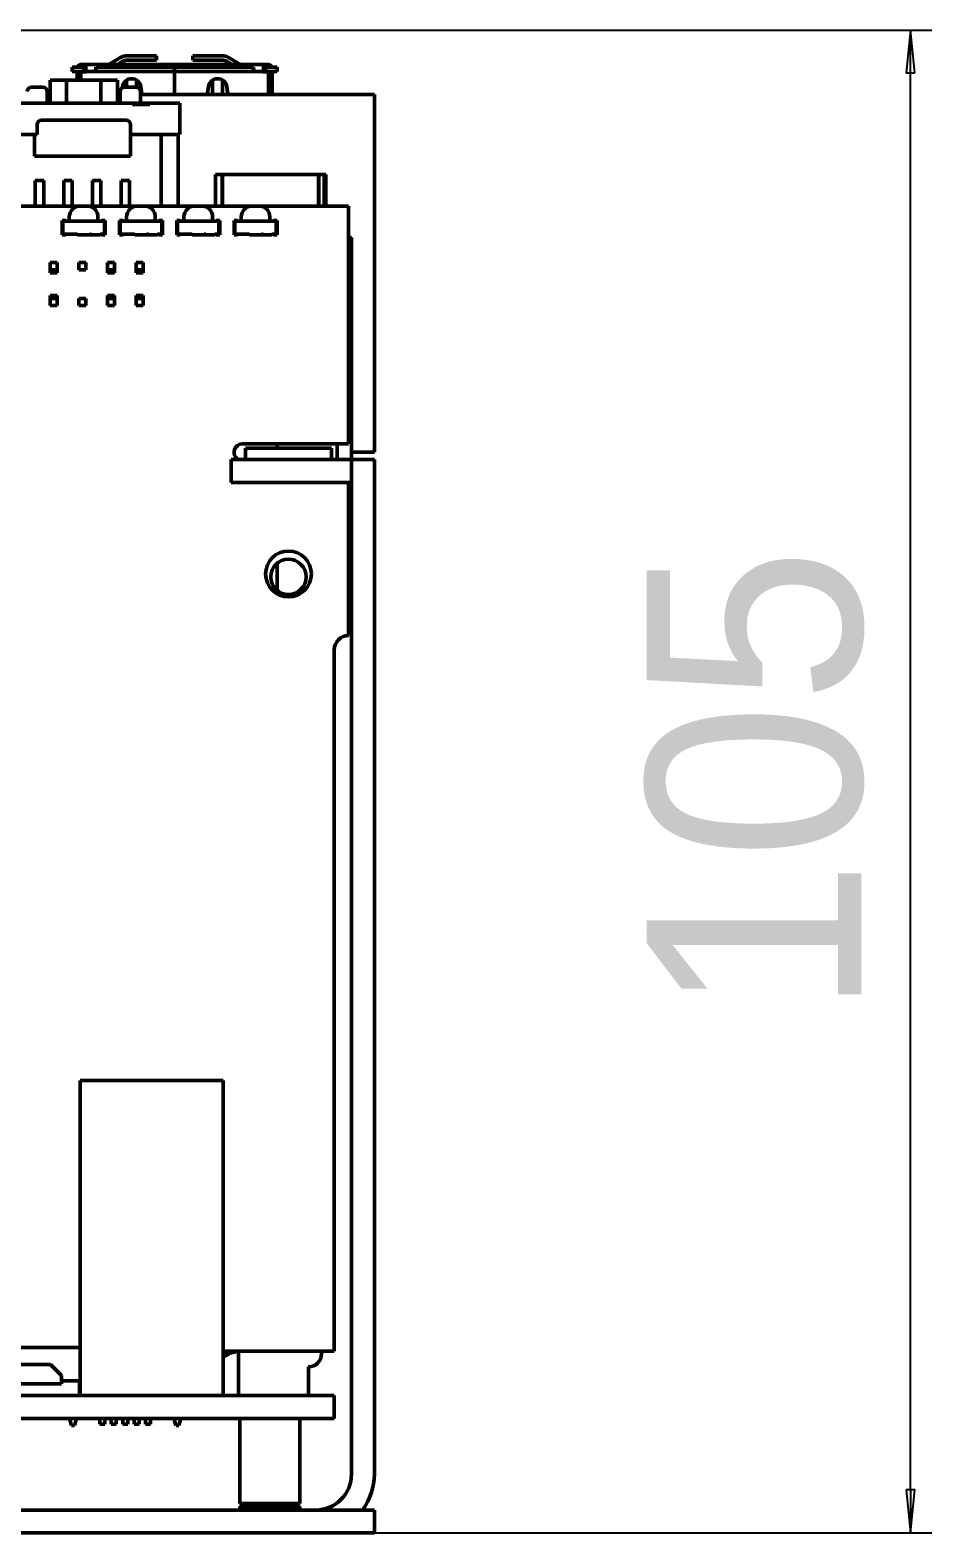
# Model space of a CAD drawing. Header units: millimetres. Extents: x 3118 to 4801, y 919 to 1849.
# Drawn here: x 3749.9 to 3812.8, y 1353.2 to 1458.2 of the extents above; entities that cross this region are included whole.
import ezdxf

# ---------------------------------------------------------------- set-up
doc = ezdxf.new("R2010")
doc.units = ezdxf.units.MM
doc.header["$LTSCALE"] = 1.8
doc.layers.add('외형선(ISO)', color=7, linetype='Continuous', lineweight=50)
doc.layers.add('치수(ISO)', color=7, linetype='Continuous', lineweight=25)
doc.styles.add('레이블 문자 (JIS)', font='')
doc.styles.get('레이블 문자 (JIS)').set_extended_font_data('Gulim')
doc.dimstyles.new('복사 대상기본값 (JIS)', dxfattribs={"dimscale": 1.5, "dimtxt": 3, "dimasz": 2, "dimexe": 1, "dimexo": 0.5, "dimgap": 0.8, "dimtad": 1, "dimdsep": 46, "dimtxsty": '레이블 문자 (JIS)', "dimblk": 'Filled-1', "dimcen": 0.09, "dimdle": 10, "dimclrd": 256, "dimclre": 256, "dimclrt": 256, "dimazin": 2, "dimtfac": 0.666667, "dimtmove": 0, "dimatfit": 3, "dimldrblk": 'OPEN', "dimfxl": 1, "dimtolj": 1, "dimtzin": 0, "dimlwd": -1, "dimlwe": -1, "dimarcsym": 0})

# ---------------------------------------------------------------- blocks, each defined once
blk = doc.blocks.new('Filled-1')
at = {"color": 0}
for p, q in [((0, 0), (-1, 0.1)), ((-1, 0.1), (-1, -0.1)), ((-1, 0), (0, 0)), ((-1, -0.1), (0, 0))]:
    blk.add_line(p, q, dxfattribs=at)
at = {"color": 0, "flags": 128}
blk.add_lwpolyline([(-1, -0.1), (0, 0), (-1, 0.1), (-1, -0.1)], dxfattribs=at)
at = {"color": 0}
blk.add_solid([(-1, -0.1), (0, 0), (-1, 0.1), (-1, -0.1)], dxfattribs=at)
blk = doc.blocks.new('*D650')
at = {"layer": 'Defpoints', "color": 0}
for p in [(3744.82, 1458.2), (3811.33, 1458.2), (3771.91, 1353.2)]:
    blk.add_point(p, dxfattribs=at)
at = {"layer": '치수(ISO)'}
for p, q in [((3745.57, 1458.2), (3812.83, 1458.2)), ((3811.33, 1356.2), (3811.33, 1455.2)), ((3772.66, 1353.2), (3812.83, 1353.2))]:
    blk.add_line(p, q, dxfattribs=at)
at = {"layer": '치수(ISO)', "linetype": 'ByBlock', "xscale": 3, "yscale": 3, "zscale": 3}
for p, rotation in [((3811.33, 1458.2), 90), ((3811.33, 1353.2), 270)]:
    blk.add_blockref('Filled-1', p, dxfattribs=dict(at, rotation=rotation))
at = {"layer": '치수(ISO)', "insert": (3792.91, 1405.7), "char_height": 15, "attachment_point": 2, "rotation": 90, "style": '레이블 문자 (JIS)'}
blk.add_mtext('\\A1;105', dxfattribs=at)
blk = doc.blocks.new('_Open')
at = {"color": 0, "linetype": 'ByBlock', "lineweight": -2}
for p, q in [((-1, 0.167), (0, 0)), ((-1, -0.167), (0, 0)), ((0, 0), (-1, 0))]:
    blk.add_line(p, q, dxfattribs=at)

msp = doc.modelspace()

# ---------------------------------------------------------------- linework, layer by layer
at = {"layer": '외형선(ISO)'}
for p, q in [((3756.644, 1456.397), (3758.484, 1456.397)), ((3758.484, 1456.397), (3758.684, 1456.397)), ((3758.684, 1456.397), (3758.684, 1456.097)), ((3761.231, 1456.097), (3761.231, 1456.397)), ((3761.231, 1456.397), (3761.431, 1456.397)), ((3761.431, 1456.397), (3763.271, 1456.397)), ((3753.006, 1455.597), (3752.806, 1455.597)), ((3752.806, 1455.297), (3752.806, 1455.597)), ((3753.006, 1455.597), (3753.396, 1455.597)), ((3753.458, 1455.797), (3753.758, 1455.797)), ((3753.624, 1455.497), (3753.758, 1455.497)), ((3766.158, 1455.797), (3753.758, 1455.797)), ((3753.758, 1455.797), (3753.758, 1455.297)), ((3754.406, 1455.447), (3754.456, 1455.447)), ((3754.406, 1455.297), (3754.406, 1455.447)), ((3754.456, 1455.297), (3754.456, 1455.597)), ((3754.656, 1455.597), (3754.456, 1455.597)), ((3754.656, 1455.597), (3759.955, 1455.597)), ((3755.486, 1455.86), (3756.188, 1456.273)), ((3755.972, 1455.797), (3756.34, 1456.014)), ((3756.644, 1456.097), (3758.484, 1456.097)), ((3758.484, 1456.097), (3758.684, 1456.097)), ((3759.955, 1455.597), (3759.955, 1455.297)), ((3759.955, 1455.447), (3759.957, 1455.447)), ((3759.957, 1455.597), (3765.256, 1455.597)), ((3759.957, 1455.597), (3759.957, 1455.297)), ((3761.231, 1456.097), (3761.431, 1456.097)), ((3761.431, 1456.097), (3763.271, 1456.097)), ((3763.575, 1456.014), (3763.944, 1455.797)), ((3763.728, 1456.273), (3764.429, 1455.86)), ((3765.456, 1455.597), (3765.256, 1455.597)), ((3765.456, 1455.597), (3765.456, 1455.297)), ((3765.456, 1455.447), (3765.506, 1455.447)), ((3765.506, 1455.447), (3765.506, 1455.297)), ((3766.158, 1455.797), (3766.158, 1455.297)), ((3766.158, 1455.797), (3766.458, 1455.797)), ((3766.158, 1455.497), (3766.288, 1455.497)), ((3766.516, 1455.597), (3766.906, 1455.597)), ((3767.106, 1455.597), (3766.906, 1455.597)), ((3767.106, 1455.597), (3767.106, 1455.297)), ((3751.266, 1453.097), (3751.266, 1454.697)), ((3752.416, 1454.697), (3751.266, 1454.697)), ((3752.416, 1453.097), (3752.416, 1454.697)), ((3754.816, 1454.697), (3752.416, 1454.697)), ((3753.006, 1455.297), (3752.806, 1455.297)), ((3753.006, 1455.297), (3753.396, 1455.297)), ((3753.148, 1454.697), (3753.148, 1455.297)), ((3753.706, 1455.297), (3753.396, 1455.297)), ((3753.406, 1455.287), (3753.406, 1454.697)), ((3753.406, 1455.287), (3753.806, 1455.287)), ((3753.758, 1455.287), (3753.758, 1455.297)), ((3753.806, 1455.287), (3753.806, 1455.297)), ((3754.456, 1455.297), (3753.806, 1455.297)), ((3754.656, 1455.297), (3754.456, 1455.297)), ((3754.656, 1455.297), (3759.955, 1455.297)), ((3754.816, 1453.097), (3754.816, 1454.697)), ((3755.966, 1454.697), (3754.816, 1454.697)), ((3755.966, 1453.097), (3755.966, 1454.697)), ((3756.606, 1454.695), (3756.606, 1454.197)), ((3756.606, 1454.197), (3756.606, 1454.695)), ((3757.306, 1454.195), (3757.306, 1454.695)), ((3757.306, 1454.695), (3757.306, 1454.195)), ((3759.955, 1455.287), (3759.955, 1455.297)), ((3759.955, 1455.287), (3759.955, 1453.698)), ((3759.957, 1455.197), (3759.955, 1455.197)), ((3759.957, 1455.287), (3759.957, 1455.297)), ((3759.957, 1455.297), (3765.256, 1455.297)), ((3759.957, 1455.287), (3759.957, 1453.698)), ((3762.606, 1454.695), (3762.606, 1453.697)), ((3762.606, 1453.697), (3762.606, 1454.695)), ((3763.306, 1453.697), (3763.306, 1454.695)), ((3763.306, 1454.695), (3763.306, 1453.697)), ((3765.456, 1455.297), (3765.256, 1455.297)), ((3766.106, 1455.297), (3765.456, 1455.297)), ((3766.106, 1455.287), (3766.106, 1455.297)), ((3766.106, 1455.287), (3766.506, 1455.287)), ((3766.158, 1455.287), (3766.158, 1455.297)), ((3766.516, 1455.297), (3766.206, 1455.297)), ((3766.506, 1455.287), (3766.506, 1453.697)), ((3766.516, 1455.297), (3766.906, 1455.297)), ((3766.768, 1455.297), (3766.768, 1454.223)), ((3767.106, 1455.297), (3766.906, 1455.297)), ((3750.766, 1454.197), (3749.966, 1454.197)), ((3751.066, 1453.097), (3751.066, 1453.897)), ((3751.066, 1453.698), (3751.226, 1453.698)), ((3751.266, 1453.697), (3751.066, 1453.697)), ((3751.226, 1453.697), (3751.226, 1453.698)), ((3751.226, 1453.698), (3751.266, 1453.698)), ((3755.966, 1453.698), (3756.166, 1453.698)), ((3756.166, 1453.697), (3755.966, 1453.697)), ((3756.166, 1453.097), (3756.166, 1453.897)), ((3756.313, 1454.24), (3756.299, 1454.147)), ((3756.466, 1454.197), (3757.266, 1454.197)), ((3757.566, 1453.097), (3757.566, 1453.897)), ((3757.566, 1453.698), (3758.773, 1453.698)), ((3773.906, 1453.697), (3757.566, 1453.697)), ((3757.677, 1453.698), (3757.599, 1454.24)), ((3758.773, 1453.698), (3759.008, 1453.698)), ((3758.773, 1453.697), (3758.773, 1453.698)), ((3759.008, 1453.698), (3759.345, 1453.698)), ((3759.008, 1453.697), (3759.008, 1453.698)), ((3759.345, 1453.698), (3759.588, 1453.698)), ((3759.345, 1453.697), (3759.345, 1453.698)), ((3759.588, 1453.698), (3760.675, 1453.698)), ((3759.588, 1453.697), (3759.588, 1453.698)), ((3760.675, 1453.698), (3760.92, 1453.698)), ((3760.675, 1453.697), (3760.675, 1453.698)), ((3760.92, 1453.697), (3760.92, 1453.698)), ((3760.92, 1453.698), (3761.273, 1453.698)), ((3761.273, 1453.697), (3761.273, 1453.698)), ((3761.273, 1453.698), (3761.6, 1453.698)), ((3761.6, 1453.697), (3761.6, 1453.698)), ((3761.6, 1453.698), (3761.623, 1453.698)), ((3761.623, 1453.697), (3761.623, 1453.698)), ((3761.623, 1453.697), (3770.806, 1453.697)), ((3762.313, 1454.24), (3762.234, 1453.697)), ((3763.677, 1453.697), (3763.599, 1454.24)), ((3766.768, 1454.176), (3766.768, 1454.223)), ((3766.768, 1453.697), (3766.768, 1454.176)), ((3770.806, 1453.697), (3770.806, 1453.697)), ((3773.906, 1430.697), (3773.906, 1453.697)), ((3757.016, 1453.097), (3747.816, 1453.097)), ((3757.616, 1453.097), (3757.016, 1453.097)), ((3757.016, 1453.097), (3757.016, 1452.997)), ((3757.016, 1452.997), (3758.216, 1452.997)), ((3758.216, 1453.097), (3757.616, 1453.097)), ((3757.616, 1453.097), (3757.616, 1452.997)), ((3759.416, 1453.097), (3758.216, 1453.097)), ((3758.216, 1453.097), (3758.216, 1452.997)), ((3760.316, 1453.097), (3759.416, 1453.097)), ((3760.316, 1453.097), (3760.316, 1450.897)), ((3750.366, 1450.897), (3750.366, 1451.597)), ((3756.566, 1451.897), (3750.666, 1451.897)), ((3756.866, 1450.897), (3756.866, 1451.597)), ((3750.166, 1450.897), (3748.016, 1450.897)), ((3750.166, 1450.897), (3750.166, 1449.397)), ((3750.366, 1450.897), (3750.166, 1450.897)), ((3759.016, 1450.897), (3756.866, 1450.897)), ((3756.866, 1450.897), (3756.866, 1449.397)), ((3759.016, 1450.897), (3759.016, 1445.897)), ((3759.016, 1450.897), (3760.216, 1450.897)), ((3760.216, 1450.897), (3760.216, 1445.897)), ((3760.216, 1450.897), (3760.316, 1450.897)), ((3750.166, 1449.397), (3756.866, 1449.397)), ((3762.807, 1448.097), (3762.807, 1445.897)), ((3762.807, 1448.097), (3762.926, 1448.097)), ((3763.279, 1448.097), (3762.926, 1448.097)), ((3763.279, 1448.097), (3763.279, 1445.897)), ((3763.279, 1448.097), (3763.307, 1448.097)), ((3763.307, 1448.097), (3763.307, 1445.897)), ((3763.307, 1448.097), (3763.703, 1448.097)), ((3769.609, 1448.097), (3763.703, 1448.097)), ((3769.609, 1448.097), (3770.007, 1448.097)), ((3770.007, 1448.097), (3770.007, 1445.897)), ((3770.007, 1448.097), (3770.035, 1448.097)), ((3770.035, 1448.097), (3770.035, 1445.897)), ((3770.035, 1448.097), (3770.391, 1448.097)), ((3770.391, 1448.097), (3770.507, 1448.097)), ((3770.391, 1448.097), (3770.391, 1445.897)), ((3770.507, 1448.097), (3770.507, 1445.897)), ((3750.216, 1447.697), (3750.216, 1445.897)), ((3750.216, 1447.697), (3750.816, 1447.697)), ((3750.816, 1447.697), (3750.816, 1445.897)), ((3752.216, 1447.697), (3752.216, 1445.897)), ((3752.216, 1447.697), (3752.816, 1447.697)), ((3752.816, 1447.697), (3752.816, 1445.897)), ((3754.216, 1447.697), (3754.216, 1445.897)), ((3754.216, 1447.697), (3754.816, 1447.697)), ((3754.816, 1447.697), (3754.816, 1445.897)), ((3756.216, 1447.697), (3756.216, 1445.897)), ((3756.216, 1447.697), (3756.816, 1447.697)), ((3756.816, 1447.697), (3756.816, 1445.897)), ((3753.356, 1445.897), (3734.506, 1445.897)), ((3753.356, 1445.897), (3753.856, 1445.897)), ((3757.356, 1445.897), (3753.856, 1445.897)), ((3757.356, 1445.897), (3757.856, 1445.897)), ((3761.356, 1445.897), (3757.856, 1445.897)), ((3761.356, 1445.897), (3761.856, 1445.897)), ((3762.604, 1445.897), (3761.855, 1445.897)), ((3765.356, 1445.897), (3761.856, 1445.897)), ((3762.604, 1445.897), (3763.21, 1445.897)), ((3763.21, 1445.897), (3763.21, 1445.897)), ((3765.356, 1445.897), (3765.856, 1445.897)), ((3772.106, 1445.897), (3765.856, 1445.897)), ((3772.106, 1429.297), (3772.106, 1445.897)), ((3752.106, 1443.897), (3752.106, 1444.897)), ((3752.106, 1444.897), (3752.356, 1444.897)), ((3752.356, 1444.847), (3752.156, 1444.847)), ((3752.156, 1444.847), (3752.156, 1443.947)), ((3752.356, 1444.847), (3752.356, 1444.897)), ((3752.356, 1444.847), (3754.856, 1444.847)), ((3752.606, 1444.847), (3752.606, 1445.147)), ((3754.606, 1445.147), (3754.606, 1444.847)), ((3754.856, 1444.897), (3754.856, 1444.847)), ((3754.856, 1444.897), (3755.106, 1444.897)), ((3755.056, 1444.847), (3754.856, 1444.847)), ((3755.056, 1443.947), (3755.056, 1444.847)), ((3755.106, 1444.897), (3755.106, 1443.897)), ((3756.106, 1443.897), (3756.106, 1444.897)), ((3756.106, 1444.897), (3756.356, 1444.897)), ((3756.356, 1444.847), (3756.156, 1444.847)), ((3756.156, 1444.847), (3756.156, 1443.947)), ((3756.356, 1444.847), (3756.356, 1444.897)), ((3756.356, 1444.847), (3758.856, 1444.847)), ((3756.606, 1444.847), (3756.606, 1445.147)), ((3758.606, 1445.147), (3758.606, 1444.847)), ((3758.856, 1444.897), (3758.856, 1444.847)), ((3758.856, 1444.897), (3759.106, 1444.897)), ((3759.056, 1444.847), (3758.856, 1444.847)), ((3759.056, 1443.947), (3759.056, 1444.847)), ((3759.106, 1444.897), (3759.106, 1443.897)), ((3760.106, 1443.897), (3760.106, 1444.897)), ((3760.106, 1444.897), (3760.356, 1444.897)), ((3760.356, 1444.847), (3760.156, 1444.847)), ((3760.156, 1444.847), (3760.156, 1443.947)), ((3760.356, 1444.847), (3760.356, 1444.897)), ((3760.356, 1444.847), (3762.856, 1444.847)), ((3760.606, 1444.847), (3760.606, 1445.147)), ((3762.606, 1445.147), (3762.606, 1444.847)), ((3762.856, 1444.897), (3762.856, 1444.847)), ((3762.856, 1444.897), (3763.106, 1444.897)), ((3763.056, 1444.847), (3762.856, 1444.847)), ((3763.056, 1443.947), (3763.056, 1444.847)), ((3763.106, 1444.897), (3763.106, 1443.897)), ((3764.106, 1443.897), (3764.106, 1444.897)), ((3764.106, 1444.897), (3764.356, 1444.897)), ((3764.356, 1444.847), (3764.156, 1444.847)), ((3764.156, 1444.847), (3764.156, 1443.947)), ((3764.356, 1444.847), (3764.356, 1444.897)), ((3764.356, 1444.847), (3766.856, 1444.847)), ((3764.606, 1444.847), (3764.606, 1445.147)), ((3766.606, 1445.147), (3766.606, 1444.847)), ((3766.856, 1444.897), (3766.856, 1444.847)), ((3766.856, 1444.897), (3767.106, 1444.897)), ((3767.056, 1444.847), (3766.856, 1444.847)), ((3767.056, 1443.947), (3767.056, 1444.847)), ((3767.106, 1444.897), (3767.106, 1443.897)), ((3752.356, 1443.897), (3752.106, 1443.897)), ((3752.156, 1443.947), (3752.356, 1443.947)), ((3752.356, 1443.897), (3752.356, 1443.947)), ((3753.184, 1443.947), (3752.356, 1443.947)), ((3753.184, 1443.897), (3753.184, 1443.947)), ((3753.184, 1443.897), (3754.028, 1443.897)), ((3754.129, 1443.947), (3754.028, 1443.947)), ((3754.028, 1443.947), (3754.028, 1443.897)), ((3754.129, 1443.897), (3754.028, 1443.897)), ((3754.129, 1443.897), (3754.129, 1443.947)), ((3754.756, 1443.897), (3754.129, 1443.897)), ((3754.856, 1443.947), (3754.756, 1443.947)), ((3754.756, 1443.947), (3754.756, 1443.897)), ((3754.856, 1443.947), (3754.856, 1443.897)), ((3754.856, 1443.947), (3755.056, 1443.947)), ((3755.106, 1443.897), (3754.856, 1443.897)), ((3756.356, 1443.897), (3756.106, 1443.897)), ((3756.156, 1443.947), (3756.356, 1443.947)), ((3756.356, 1443.897), (3756.356, 1443.947)), ((3757.184, 1443.947), (3756.356, 1443.947)), ((3757.184, 1443.897), (3757.184, 1443.947)), ((3757.184, 1443.897), (3758.028, 1443.897)), ((3758.129, 1443.947), (3758.028, 1443.947)), ((3758.028, 1443.947), (3758.028, 1443.897)), ((3758.129, 1443.897), (3758.028, 1443.897)), ((3758.129, 1443.897), (3758.129, 1443.947)), ((3758.756, 1443.897), (3758.129, 1443.897)), ((3758.856, 1443.947), (3758.756, 1443.947)), ((3758.756, 1443.947), (3758.756, 1443.897)), ((3758.856, 1443.947), (3758.856, 1443.897)), ((3758.856, 1443.947), (3759.056, 1443.947)), ((3759.106, 1443.897), (3758.856, 1443.897)), ((3760.356, 1443.897), (3760.106, 1443.897)), ((3760.156, 1443.947), (3760.356, 1443.947)), ((3760.356, 1443.897), (3760.356, 1443.947)), ((3761.184, 1443.947), (3760.356, 1443.947)), ((3761.184, 1443.897), (3761.184, 1443.947)), ((3761.184, 1443.897), (3762.028, 1443.897)), ((3762.129, 1443.947), (3762.028, 1443.947)), ((3762.028, 1443.947), (3762.028, 1443.897)), ((3762.129, 1443.897), (3762.028, 1443.897)), ((3762.129, 1443.897), (3762.129, 1443.947)), ((3762.756, 1443.897), (3762.129, 1443.897)), ((3762.856, 1443.947), (3762.756, 1443.947)), ((3762.756, 1443.947), (3762.756, 1443.897)), ((3762.856, 1443.947), (3762.856, 1443.897)), ((3762.856, 1443.947), (3763.056, 1443.947)), ((3763.106, 1443.897), (3762.856, 1443.897)), ((3764.356, 1443.897), (3764.106, 1443.897)), ((3764.156, 1443.947), (3764.356, 1443.947)), ((3764.356, 1443.897), (3764.356, 1443.947)), ((3765.184, 1443.947), (3764.356, 1443.947)), ((3765.184, 1443.897), (3765.184, 1443.947)), ((3765.184, 1443.897), (3766.028, 1443.897)), ((3766.129, 1443.947), (3766.028, 1443.947)), ((3766.028, 1443.947), (3766.028, 1443.897)), ((3766.129, 1443.897), (3766.028, 1443.897)), ((3766.129, 1443.897), (3766.129, 1443.947)), ((3766.756, 1443.897), (3766.129, 1443.897)), ((3766.856, 1443.947), (3766.756, 1443.947)), ((3766.756, 1443.947), (3766.756, 1443.897)), ((3766.856, 1443.947), (3766.856, 1443.897)), ((3766.856, 1443.947), (3767.056, 1443.947)), ((3767.106, 1443.897), (3766.856, 1443.897)), ((3772.306, 1443.697), (3772.106, 1443.697)), ((3772.306, 1443.697), (3772.306, 1430.697)), ((3751.266, 1441.947), (3751.266, 1441.447)), ((3751.266, 1441.947), (3751.766, 1441.947)), ((3751.766, 1441.947), (3751.766, 1441.447)), ((3753.266, 1441.447), (3753.266, 1441.947)), ((3753.766, 1441.947), (3753.266, 1441.947)), ((3753.766, 1441.447), (3753.766, 1441.947)), ((3755.266, 1441.947), (3755.266, 1441.447)), ((3755.266, 1441.947), (3755.766, 1441.947)), ((3755.766, 1441.947), (3755.766, 1441.447)), ((3757.266, 1441.947), (3757.266, 1441.447)), ((3757.266, 1441.947), (3757.766, 1441.947)), ((3757.766, 1441.947), (3757.766, 1441.447)), ((3751.266, 1441.447), (3751.266, 1441.247)), ((3751.266, 1441.447), (3751.766, 1441.447)), ((3751.266, 1441.247), (3751.766, 1441.247)), ((3751.766, 1441.447), (3751.766, 1441.247)), ((3753.766, 1441.447), (3753.266, 1441.447)), ((3755.266, 1441.447), (3755.266, 1441.247)), ((3755.266, 1441.447), (3755.766, 1441.447)), ((3755.266, 1441.247), (3755.766, 1441.247)), ((3755.766, 1441.447), (3755.766, 1441.247)), ((3757.266, 1441.447), (3757.266, 1441.247)), ((3757.266, 1441.447), (3757.766, 1441.447)), ((3757.266, 1441.247), (3757.766, 1441.247)), ((3757.766, 1441.447), (3757.766, 1441.247)), ((3751.266, 1439.647), (3751.266, 1439.447)), ((3751.266, 1439.647), (3751.766, 1439.647)), ((3751.766, 1439.647), (3751.766, 1439.447)), ((3755.266, 1439.647), (3755.266, 1439.447)), ((3755.266, 1439.647), (3755.766, 1439.647)), ((3755.766, 1439.647), (3755.766, 1439.447)), ((3757.266, 1439.647), (3757.266, 1439.447)), ((3757.266, 1439.647), (3757.766, 1439.647)), ((3757.766, 1439.647), (3757.766, 1439.447)), ((3751.266, 1439.447), (3751.266, 1438.947)), ((3751.266, 1439.447), (3751.766, 1439.447)), ((3751.266, 1438.947), (3751.766, 1438.947)), ((3751.766, 1439.447), (3751.766, 1438.947)), ((3753.266, 1438.947), (3753.266, 1439.447)), ((3753.766, 1439.447), (3753.266, 1439.447)), ((3753.766, 1438.947), (3753.266, 1438.947)), ((3753.766, 1438.947), (3753.766, 1439.447)), ((3755.266, 1439.447), (3755.266, 1438.947)), ((3755.266, 1439.447), (3755.766, 1439.447)), ((3755.266, 1438.947), (3755.766, 1438.947)), ((3755.766, 1439.447), (3755.766, 1438.947)), ((3757.266, 1439.447), (3757.266, 1438.947)), ((3757.266, 1439.447), (3757.766, 1439.447)), ((3757.266, 1438.947), (3757.766, 1438.947)), ((3757.766, 1439.447), (3757.766, 1438.947)), ((3772.306, 1428.697), (3772.306, 1430.697)), ((3773.906, 1430.697), (3773.906, 1428.697)), ((3764.706, 1429.297), (3772.106, 1429.297)), ((3767.106, 1429.297), (3767.106, 1428.997)), ((3771.306, 1429.297), (3771.306, 1428.197)), ((3763.906, 1428.197), (3765.906, 1428.197)), ((3763.906, 1428.197), (3763.906, 1426.597)), ((3764.906, 1428.997), (3766.906, 1428.997)), ((3764.906, 1428.997), (3764.906, 1428.197)), ((3765.906, 1428.197), (3772.306, 1428.197)), ((3766.906, 1428.997), (3768.906, 1428.997)), ((3766.906, 1428.197), (3768.906, 1428.197)), ((3768.906, 1428.997), (3770.906, 1428.997)), ((3770.906, 1428.197), (3770.906, 1428.997)), ((3772.306, 1428.697), (3773.906, 1428.697)), ((3772.306, 1428.697), (3772.306, 1428.197)), ((3773.906, 1428.197), (3772.306, 1428.197)), ((3772.306, 1425.197), (3772.306, 1428.197)), ((3773.906, 1428.197), (3773.906, 1425.197)), ((3765.906, 1426.597), (3763.906, 1426.597)), ((3772.306, 1426.597), (3765.906, 1426.597)), ((3772.106, 1415.897), (3772.106, 1426.597)), ((3772.306, 1357.297), (3772.306, 1425.197)), ((3773.906, 1425.197), (3773.906, 1357.297)), ((3767.106, 1420.931), (3767.106, 1419.064)), ((3772.106, 1419.097), (3772.306, 1419.097)), ((3771.106, 1365.897), (3771.106, 1414.897)), ((3763.356, 1384.797), (3753.356, 1384.797)), ((3753.356, 1384.797), (3753.356, 1366.163)), ((3763.356, 1384.797), (3763.356, 1362.797)), ((3752.35, 1366.163), (3748.87, 1366.163)), ((3752.35, 1366.163), (3753.356, 1366.163)), ((3753.356, 1363.813), (3753.356, 1366.163)), ((3763.356, 1365.897), (3771.106, 1365.897)), ((3764.406, 1365.897), (3764.406, 1362.797)), ((3770.206, 1365.697), (3770.206, 1365.897)), ((3749.239, 1364.965), (3751.296, 1364.965)), ((3751.296, 1364.965), (3752.058, 1364.203)), ((3752.058, 1364.203), (3752.058, 1363.826)), ((3769.306, 1362.797), (3769.306, 1364.797)), ((3747.635, 1363.61), (3752.058, 1363.61)), ((3752.058, 1363.61), (3752.058, 1363.826)), ((3752.35, 1363.813), (3752.058, 1363.813)), ((3752.35, 1363.813), (3753.356, 1363.813)), ((3753.305, 1362.797), (3753.305, 1363.813)), ((3753.305, 1363.397), (3753.356, 1363.397)), ((3753.305, 1363.297), (3753.356, 1363.297)), ((3753.305, 1362.997), (3753.356, 1362.997)), ((3753.356, 1363.813), (3753.356, 1362.797)), ((3683.106, 1362.797), (3771.106, 1362.797)), ((3771.106, 1361.197), (3771.106, 1362.797)), ((3771.106, 1361.197), (3688.406, 1361.197)), ((3752.656, 1360.997), (3752.656, 1361.197)), ((3752.656, 1360.997), (3752.756, 1360.697)), ((3752.956, 1360.697), (3753.056, 1360.997)), ((3753.056, 1361.197), (3753.056, 1360.997)), ((3754.731, 1361.197), (3754.731, 1360.797)), ((3755.081, 1361.197), (3755.081, 1360.797)), ((3755.531, 1361.197), (3755.531, 1360.797)), ((3755.881, 1361.197), (3755.881, 1360.797)), ((3756.331, 1361.197), (3756.331, 1360.797)), ((3756.681, 1361.197), (3756.681, 1360.797)), ((3757.131, 1361.197), (3757.131, 1360.797)), ((3757.481, 1361.197), (3757.481, 1360.797)), ((3757.931, 1361.197), (3757.931, 1360.797)), ((3758.281, 1361.197), (3758.281, 1360.797)), ((3759.956, 1361.197), (3759.956, 1360.997)), ((3759.956, 1360.997), (3760.056, 1360.697)), ((3760.256, 1360.697), (3760.356, 1360.997)), ((3760.356, 1361.197), (3760.356, 1360.997)), ((3764.506, 1361.197), (3764.506, 1355.249)), ((3768.706, 1361.197), (3768.706, 1355.249)), ((3752.956, 1360.697), (3752.756, 1360.697)), ((3754.731, 1360.797), (3755.081, 1360.797)), ((3755.531, 1360.797), (3755.881, 1360.797)), ((3756.331, 1360.797), (3756.681, 1360.797)), ((3757.131, 1360.797), (3757.481, 1360.797)), ((3757.931, 1360.797), (3758.281, 1360.797)), ((3760.256, 1360.697), (3760.056, 1360.697)), ((3771.906, 1354.797), (3682.306, 1354.797)), ((3768.706, 1355.249), (3764.506, 1355.249)), ((3764.506, 1355.039), (3768.706, 1355.039)), ((3764.506, 1355.039), (3764.506, 1354.797)), ((3764.611, 1355.249), (3764.611, 1355.039)), ((3768.601, 1355.249), (3768.601, 1355.039)), ((3768.706, 1355.039), (3768.706, 1354.797)), ((3771.906, 1354.797), (3773.906, 1354.797)), ((3773.906, 1353.197), (3773.906, 1354.797)), ((3682.306, 1353.197), (3771.906, 1353.197)), ((3773.906, 1353.197), (3771.906, 1353.197))]:
    msp.add_line(p, q, dxfattribs=at)
for centre, radius in [((3767.906, 1420.197), 1.6), ((3767.906, 1419.997), 1.23)]:
    msp.add_circle(centre, radius, dxfattribs=at)
for centre, radius, start, end in [((3756.644, 1455.497), 0.9, 90, 120.49699), ((3763.271, 1455.497), 0.9, 59.50301, 90), ((3753.458, 1455.487), 0.31, 90, 159.21644), ((3753.396, 1455.287), 0.31, 1.84857, 90), ((3755.258, 1456.247), 0.45, 270, 300.49699), ((3756.644, 1455.497), 0.6, 90, 120.49699), ((3763.271, 1455.497), 0.6, 59.50301, 90), ((3764.658, 1456.247), 0.45, 239.50301, 270), ((3766.516, 1455.287), 0.31, 90, 178.15143), ((3766.458, 1455.487), 0.31, 20.78356, 90), ((3753.396, 1455.287), 0.01, 0, 90), ((3753.396, 1455.287), 0.31, 0, 1.84857), ((3756.956, 1454.147), 0.65, 8.19158, 171.80842), ((3762.956, 1454.147), 0.65, 8.19158, 171.80842), ((3766.516, 1455.287), 0.31, 178.15143, 180), ((3766.516, 1455.287), 0.01, 90, 180), ((3749.966, 1453.897), 0.3, 90, 180), ((3750.766, 1453.897), 0.3, 0, 90), ((3756.466, 1453.897), 0.3, 90, 180), ((3757.266, 1453.897), 0.3, 0, 90), ((3750.666, 1451.597), 0.3, 90, 180), ((3756.566, 1451.597), 0.3, 0, 90), ((3753.356, 1445.147), 0.75, 90, 180), ((3753.856, 1445.147), 0.75, 0, 90), ((3757.356, 1445.147), 0.75, 90, 180), ((3757.856, 1445.147), 0.75, 0, 90), ((3761.356, 1445.147), 0.75, 90, 180), ((3761.853, 1445.751), 0.147, 89.06881, 92.28786), ((3761.856, 1445.147), 0.75, 0, 90), ((3765.356, 1445.147), 0.75, 90, 180), ((3765.856, 1445.147), 0.75, 0, 90), ((3764.706, 1428.697), 0.6, 90, 236.44269), ((3772.106, 1414.897), 1, 90, 180), ((3764.106, 1363.897), 2, 90, 112.02431), ((3764.606, 1363.897), 2, 95.73917, 128.68219), ((3769.306, 1365.697), 0.9, 270, 0), ((3769.806, 1357.297), 2.5, 270, 0), ((3769.806, 1357.297), 4.1, 322.42813, 0)]:
    msp.add_arc(centre, radius, start, end, dxfattribs=at)

# ---------------------------------------------------------------- dimensions: what is measured, and where the dimension line sits
at = {"layer": '치수(ISO)'}
dim = msp.add_linear_dim(base=(3811.331, 1458.197), p1=(3771.906, 1353.197), p2=(3744.816, 1458.197), angle=270, dimstyle='복사 대상기본값 (JIS)', override={"dimtxt": 10, "dimgap": 2, "dimtxsty": '레이블 문자 (JIS)', "dimtofl": 0, "dimatfit": 1, "dimldrblk": 'Open'}, dxfattribs=at)
dim.commit()
dim.dimension.update_dxf_attribs({"geometry": '*D650', "text_midpoint": (3811.331, 1405.697), "dimtype": 160})

doc.saveas('drawing.dxf')
